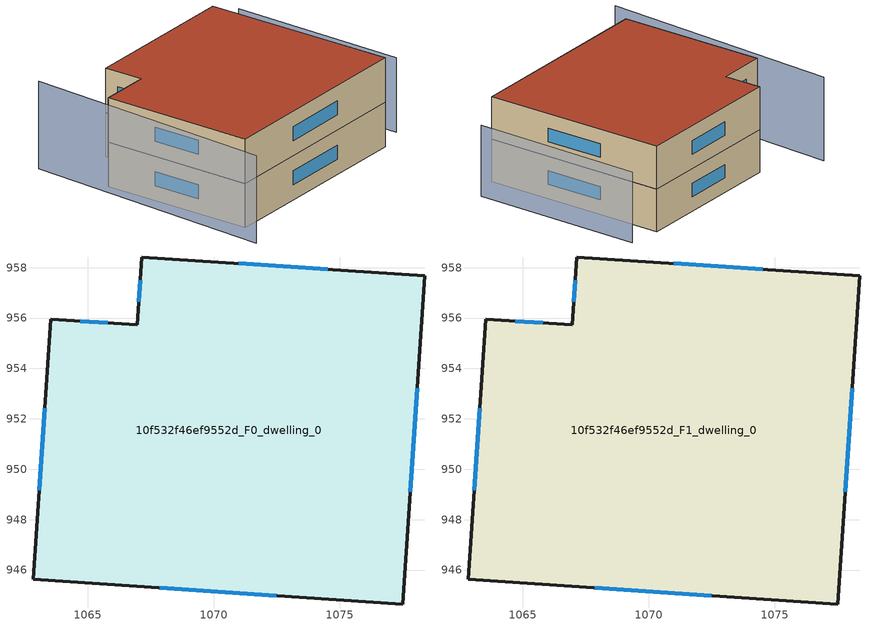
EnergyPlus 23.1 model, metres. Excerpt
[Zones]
10f532f46ef9552d_F0_dwelling_0
 floor ground (EU_floor_Construction): 1078.37,957.68 1077.5,944.65 1062.83,945.63 1063.52,955.96 1066.96,955.73 1067.14,958.42 z0
 wall outside (EU_wall_Construction): 1062.83,945.63 1077.5,944.65 1078.37,957.68 1067.14,958.42 1066.96,955.73 1063.52,955.96 1062.83,945.63 z0:3
 window (EU_Window_Construction): 1067.85,945.29 1072.48,944.99 / 1063.28,952.42 1063.07,949.16 / 1065.78,955.81 1064.7,955.88 / 1067.08,957.5 1067.02,956.65 / 1074.52,957.93 1070.98,958.17 / 1077.8,949.11 1078.07,953.22 z1.03:1.97
10f532f46ef9552d_F1_dwelling_0
 floor to 10f532f46ef9552d_F0_dwelling_0 (EU_floor_Construction): 1078.37,957.68 1077.5,944.65 1062.83,945.63 1063.52,955.96 1066.96,955.73 1067.14,958.42 z3
 wall outside (EU_wall_Construction): 1062.83,945.63 1077.5,944.65 1078.37,957.68 1067.14,958.42 1066.96,955.73 1063.52,955.96 1062.83,945.63 z3:6
 window (EU_Window_Construction): 1067.85,945.29 1072.48,944.99 / 1063.28,952.42 1063.07,949.16 / 1065.78,955.81 1064.7,955.88 / 1067.08,957.5 1067.02,956.65 / 1074.52,957.93 1070.98,958.17 / 1077.8,949.11 1078.07,953.22 z4.03:4.97
 roof outside (EU_roof_Construction): 1077.5,944.65 1078.37,957.68 1067.14,958.42 1066.96,955.73 1063.52,955.96 1062.83,945.63 z6
shading: 1079.7,945.24 1080.68,957.27 z0:5; 1063.51,960.99 1061.31,943.89 z0:5.9
[Building]
EU S2 Campaign: North Axis=0; Terrain=City; Solar Distribution=FullExterior
[Site:Location]
Cape.Town.Intl.AP: Latitude=-33.965; Longitude=18.602; Time Zone=2; Elevation=46
[SizingPeriod:WeatherFileDays]
AnnualSizingPeriod: Begin Month=1; Begin Day of Month=1; End Month=12; End Day of Month=31; Day of Week for Start Day=Monday; Use Weather File Daylight Saving Period=No; Use Weather File Rain and Snow Indicators=No
[MATERIAL]
EU_InternalMass_Material: Roughness=MediumRough; Thickness=0.1; Conductivity=1; Density=1800; Specific Heat=900; Thermal Absorptance=0.9; Solar Absorptance=0.7; Visible Absorptance=0.7
[MATERIAL:NOMASS] Roughness=MediumRough; Thermal Absorptance=0.9; Solar Absorptance=0.7; Visible Absorptance=0.7
Name | Thermal Resistance
EU_wall_NoMass | 0.493876
EU_roof_NoMass | 0.449382
EU_floor_NoMass | 1.25
[WINDOWMATERIAL:SIMPLEGLAZINGSYSTEM]
EU_Window_SimpleGlazing: UFactor=4.4; Solar Heat Gain Coefficient=0.85; Visible Transmittance=0.85
[CONSTRUCTION]
EU_wall_Construction: EU_wall_NoMass
EU_roof_Construction: EU_roof_NoMass
EU_floor_Construction: EU_floor_NoMass
EU_Window_Construction: EU_Window_SimpleGlazing
EU_InternalMass_Construction: EU_InternalMass_Material
[ZONE] Type=1; Multiplier=1; Ceiling Height=autocalculate; Volume=547.852; Floor Area=autocalculate; Part of Total Floor Area=Yes
10f532f46ef9552d_F0_dwelling_0; 10f532f46ef9552d_F1_dwelling_0
[INTERNALMASS] Construction=EU_InternalMass_Construction; Surface Area=182.617
Name | Zone or ZoneList
10f532f46ef9552d_F0_dwelling_0_EU_InternalMass | 10f532f46ef9552d_F0_dwelling_0
10f532f46ef9552d_F1_dwelling_0_EU_InternalMass | 10f532f46ef9552d_F1_dwelling_0
[OTHEREQUIPMENT] Fuel Type=Electricity; Design Level Calculation Method=Watts/Area; Power per Zone Floor Area=1; Fraction Latent=0; Fraction Radiant=0; Fraction Lost=0; Carbon Dioxide Generation Rate=0; EndUse Subcategory=EU_Step8_InternalGains
Name | Zone or ZoneList or Space or SpaceList | Schedule
EU_Step8_InternalGain_10f532f46ef9552d_F0_dwelling_0_f000 | 10f532f46ef9552d_F0_dwelling_0 | EU_Step8_GainSchedule_10f532f46ef9552d_F0_dwelling_0_f000
EU_Step8_InternalGain_10f532f46ef9552d_F1_dwelling_0_f000 | 10f532f46ef9552d_F1_dwelling_0 | EU_Step8_GainSchedule_10f532f46ef9552d_F1_dwelling_0_f000
[ZONEVENTILATION:DESIGNFLOWRATE] Schedule=EU_AlwaysOn; Design Flow Rate Calculation Method=AirChanges/Hour; Air Changes per Hour=0.64; Ventilation Type=Natural; Fan Pressure Rise=0; Fan Total Efficiency=1; Constant Term Coefficient=1; Temperature Term Coefficient=0; Velocity Term Coefficient=0; Velocity Squared Term Coefficient=0; Minimum Indoor Temperature=-100; Maximum Indoor Temperature=100; Delta Temperature=-100; Minimum Outdoor Temperature=-100; Maximum Outdoor Temperature=100; Maximum Wind Speed=40
Name | Zone or ZoneList or Space or SpaceList
EU_ConstantAir_10f532f46ef9552d_F0_dwelling_0 | 10f532f46ef9552d_F0_dwelling_0
EU_ConstantAir_10f532f46ef9552d_F1_dwelling_0 | 10f532f46ef9552d_F1_dwelling_0
[HVACTEMPLATE:THERMOSTAT] Constant Heating Setpoint=20; Constant Cooling Setpoint=50
EU_HeatOnly_10f532f46ef9552d_F0_dwelling_0; EU_HeatOnly_10f532f46ef9552d_F1_dwelling_0
[HVACTEMPLATE:ZONE:IDEALLOADSAIRSYSTEM] System Availability Schedule=EU_AlwaysOn; Maximum Heating Supply Air Temperature=50; Minimum Cooling Supply Air Temperature=13; Maximum Heating Supply Air Humidity Ratio=0.0156; Minimum Cooling Supply Air Humidity Ratio=0.0077; Heating Limit=NoLimit; Cooling Limit=NoLimit; Heating Availability Schedule=EU_AlwaysOn; Cooling Availability Schedule=EU_CoolingOff; Dehumidification Control Type=ConstantSensibleHeatRatio; Cooling Sensible Heat Ratio=0.7; Dehumidification Setpoint=60; Humidification Control Type=None; Humidification Setpoint=30; Outdoor Air Method=None; Outdoor Air Flow Rate per Person=0.00944; Outdoor Air Flow Rate per Zone Floor Area=0; Outdoor Air Flow Rate per Zone=0; Demand Controlled Ventilation Type=None; Outdoor Air Economizer Type=NoEconomizer; Heat Recovery Type=None; Sensible Heat Recovery Effectiveness=0.7; Latent Heat Recovery Effectiveness=0.65
Name | Template Thermostat
10f532f46ef9552d_F0_dwelling_0 | EU_HeatOnly_10f532f46ef9552d_F0_dwelling_0
10f532f46ef9552d_F1_dwelling_0 | EU_HeatOnly_10f532f46ef9552d_F1_dwelling_0
[SIZING:ZONE] Zone Cooling Design Supply Air Temperature Input Method=SupplyAirTemperature; Zone Cooling Design Supply Air Temperature=13; Zone Heating Design Supply Air Temperature Input Method=SupplyAirTemperature; Zone Heating Design Supply Air Temperature=50; Zone Cooling Design Supply Air Humidity Ratio=0.008; Zone Heating Design Supply Air Humidity Ratio=0.008; Cooling Design Air Flow Method=DesignDay; Cooling Design Air Flow Rate=0; Cooling Minimum Air Flow per Zone Floor Area=0.000762; Cooling Minimum Air Flow=0; Cooling Minimum Air Flow Fraction=0.2; Heating Design Air Flow Method=DesignDay; Heating Design Air Flow Rate=0; Heating Maximum Air Flow per Zone Floor Area=0.002032; Heating Maximum Air Flow=0.141576; Heating Maximum Air Flow Fraction=0.3; Account for Dedicated Outdoor Air System=No; Dedicated Outdoor Air System Control Strategy=NeutralSupplyAir; Dedicated Outdoor Air Low Setpoint Temperature for Design=autosize; Dedicated Outdoor Air High Setpoint Temperature for Design=autosize; Zone Load Sizing Method=Sensible Load Only No Latent Load; Zone Latent Cooling Design Supply Air Humidity Ratio Input Method=HumidityRatioDifference; Zone Cooling Design Supply Air Humidity Ratio Difference=0.005; Zone Latent Heating Design Supply Air Humidity Ratio Input Method=HumidityRatioDifference; Zone Humidification Design Supply Air Humidity Ratio Difference=0.005
10f532f46ef9552d_F0_dwelling_0; 10f532f46ef9552d_F1_dwelling_0
[SCHEDULE:CONSTANT]
Name | Hourly Value
EU_AlwaysOn | 1
EU_CoolingOff | 0
[SCHEDULE:FILE] Column Number=1; Rows to Skip at Top=0; Number of Hours of Data=8760; Column Separator=Comma; Interpolate to Timestep=No; Minutes per Item=60; Adjust Schedule for Daylight Savings=Yes
Name | File
EU_Step8_GainSchedule_10f532f46ef9552d_F0_dwelling_0_f000 | ../../schedules/10f532f46ef9552d/10f532f46ef9552d_F0_dwelling_0_f000_gain.csv
EU_Step8_GainSchedule_10f532f46ef9552d_F1_dwelling_0_f000 | ../../schedules/10f532f46ef9552d/10f532f46ef9552d_F1_dwelling_0_f000_gain.csv
